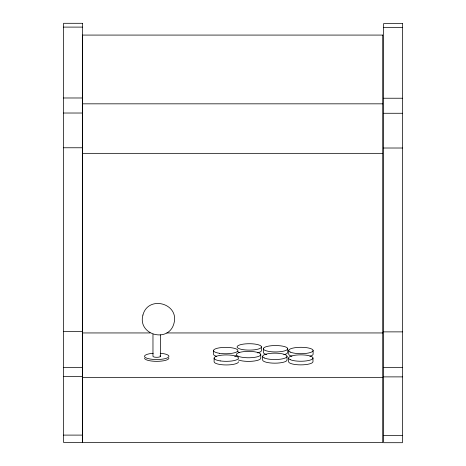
<?xml version="1.0" encoding="UTF-8"?>
<svg xmlns="http://www.w3.org/2000/svg" width="466" height="466" viewBox="0 0 466 466"><rect width="100%" height="100%" fill="white"/><g stroke="black" fill="none" stroke-linecap="round" stroke-linejoin="round"><path stroke-width="0.7" d="M63.586 27.104L82.348 27.104M383.652 27.348L402.414 27.348M63.586 97.982L82.348 97.982M383.652 98.233L402.414 98.233M82.494 103.831L382.714 103.831M63.586 113.022L82.348 113.022M383.652 113.273L402.414 113.273M63.586 147.769L82.348 147.769M383.652 148.013L402.414 148.013M82.494 153.343L382.714 153.343M63.586 331.629L82.348 331.629M383.652 331.874L402.414 331.874M82.494 332.945L150.099 332.945M166.816 332.945L382.714 332.945M63.586 367.406L82.348 367.406M383.652 367.651L402.414 367.651M63.586 376.633L82.348 376.633M383.652 376.883L402.414 376.883M82.494 377.46L382.714 377.46M63.586 435.104L82.348 435.104M383.652 435.349L402.414 435.349M313.111 350.502L313.111 354.125A12.198 3.198 0 0 1 309.861 356.298M312.983 358.051L312.983 361.674A12.198 3.198 0 0 1 300.786 364.872A12.198 3.198 0 0 1 288.588 361.674L288.588 358.051M288.716 350.502L288.716 354.125A12.198 3.198 0 0 0 291.966 356.298M287.732 348.749A12.198 3.198 0 0 1 269.435 351.515A12.198 3.198 0 0 1 269.435 345.976A12.198 3.198 0 0 1 287.732 348.749L287.732 352.366A12.198 3.198 0 0 1 283.823 354.713M287.027 356.356L287.027 359.973A12.198 3.198 0 0 1 274.829 363.171A12.198 3.198 0 0 1 262.638 359.973L262.638 356.356M263.337 348.749L263.337 352.366A12.198 3.198 0 0 0 266.587 354.539M261.473 346.92A12.198 3.198 0 0 1 243.182 349.686A12.198 3.198 0 0 1 243.182 344.147A12.198 3.198 0 0 1 261.473 346.92L261.473 350.537A12.198 3.198 0 0 1 257.564 352.884M260.756 354.568L260.756 358.191A12.198 3.198 0 0 1 252.141 361.249A12.198 3.198 0 0 1 238.47 359.985M214.11 358.127L214.11 361.75A12.198 3.198 0 0 0 226.307 364.948A12.198 3.198 0 0 0 238.505 361.75M213.51 350.566L213.51 354.189A12.198 3.198 0 0 0 216.754 356.362M160.479 334.879L160.479 356.321M152.97 334.163L152.97 356.321A3.751 0.984 0 0 0 157.694 357.271A3.751 0.984 0 0 0 159.972 355.832M168.919 358.133A12.198 3.198 0 0 1 156.727 361.331A12.198 3.198 0 0 1 144.53 358.133M236.268 355.785A12.198 3.198 0 0 1 234.648 356.362M239.728 352.529A12.198 3.198 0 0 1 237.497 351.364M160.228 353.263A12.198 3.198 0 0 1 166.647 358.185A12.198 3.198 0 0 1 146.802 358.185A12.198 3.198 0 0 1 153.221 353.263M142.928 315.039C137.336 335.112 168.779 343.489 173.969 323.334C179.561 303.261 148.124 294.885 142.928 315.039M82.348 23.3L63.586 23.3L63.586 442.45L82.348 442.45L82.348 23.3M402.414 23.55L383.652 23.55L383.652 442.7L402.414 442.7L402.414 23.55M382.714 35.078L82.494 35.078L82.494 442.566L382.714 442.566L382.714 35.078M219.603 353.333A12.198 3.198 0 0 0 237.899 350.566A12.198 3.198 0 0 0 219.603 347.799A12.198 3.198 0 0 0 219.603 353.333M290.353 352.098A12.198 3.198 0 0 0 311.474 352.098A12.198 3.198 0 0 0 300.914 347.304A12.198 3.198 0 0 0 290.353 352.098M220.208 360.9A12.198 3.198 0 0 0 238.505 358.127A12.198 3.198 0 0 0 220.208 355.36A12.198 3.198 0 0 0 220.208 360.9M237.998 356.17A12.198 3.198 0 0 0 259.119 356.17A12.198 3.198 0 0 0 248.559 351.37A12.198 3.198 0 0 0 237.998 356.17M264.269 357.952A12.198 3.198 0 0 0 285.396 357.952A12.198 3.198 0 0 0 274.829 353.158A12.198 3.198 0 0 0 264.269 357.952M290.225 359.653A12.198 3.198 0 0 0 311.346 359.653A12.198 3.198 0 0 0 300.786 354.853A12.198 3.198 0 0 0 290.225 359.653"/></g></svg>
